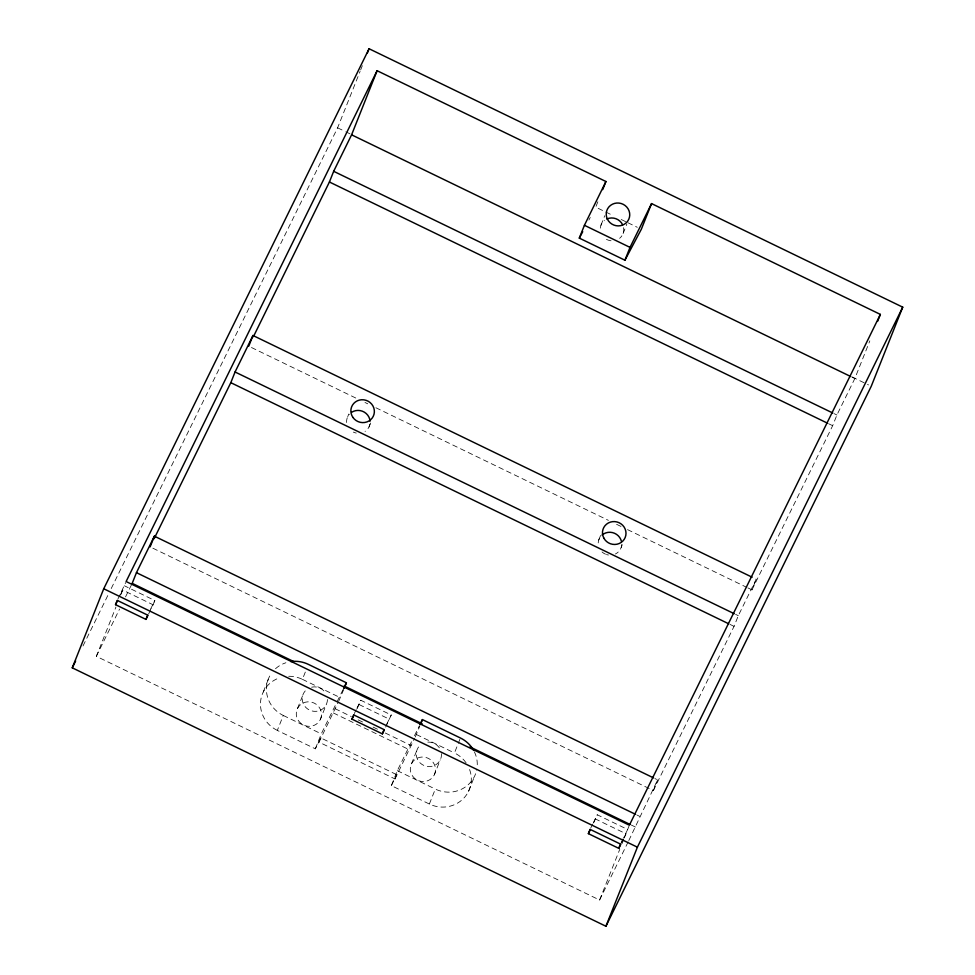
<?xml version="1.0" encoding="UTF-8"?>
<svg xmlns="http://www.w3.org/2000/svg" width="975" height="975" viewBox="0 0 975 975"><rect width="100%" height="100%" fill="white"/><g stroke="black" fill="none" stroke-linecap="round" stroke-linejoin="round"><path stroke-width="0.73" stroke-dasharray="4.88 3.66" d="M628.144 841.912L599.588 900.023L96.342 656.321L115.976 606.986M121.022 594.299L122.704 590.07L153.112 604.793L151.162 608.778M117.89 599.064L125.69 582.587M111.223 588.547L337.606 127.822L360.092 71.346M360.653 69.932L362.334 65.691M153.112 604.793L154.818 600.527L124.41 585.792M347.722 416.703L348.782 414.034M263.274 691.994L269.222 677.028M369.001 427.013L370.597 423.004M320.714 737.88L319.008 742.146L395.033 778.964L396.727 774.686L320.714 737.88L315.339 748.824L277.327 730.409L283.274 715.455A29.567 28.446 21.7 0 1 271.513 673.189M288.71 676.272A29.567 28.446 21.7 0 1 302.421 679.331L305.675 671.178M297.473 708.557L303.432 693.591M320.288 719.599A12.675 12.188 21.7 0 0 307.832 701.842A12.675 12.188 21.7 0 0 298.521 720.793A12.675 12.188 21.7 0 0 320.288 719.599L326.235 704.632M315.339 748.824L321.287 733.858L336.485 702.938M319.008 742.146L338.045 702.609M338.642 701.391L343.688 689.581M357.167 708.533L360.835 700.282L391.243 715.004L384.979 728.569M597.87 201.752L595.725 207.151L613.165 215.597M600.941 225.274L604.732 215.743M469.597 769.543A29.567 28.446 21.7 0 1 461.699 800.17A29.567 28.446 21.7 0 1 429.366 804.034L391.353 785.631L397.312 770.677L411.84 741.098M395.033 778.964L414.668 738.197M415.265 736.978L419.701 726.387M411.511 763.766L417.458 748.812M623.098 233.549L626.888 224.018M434.314 774.82A12.675 12.188 21.7 0 0 421.87 757.051A12.675 12.188 21.7 0 0 412.547 776.015A12.675 12.188 21.7 0 0 434.314 774.82L440.261 759.854M429.366 804.034L435.313 789.08A29.567 28.446 21.7 0 0 476.812 769.372M466.087 762.816A29.567 28.446 21.7 0 0 454.46 752.956L457.714 744.79M458.25 743.438L459.871 739.355M468.524 791.383L474.472 776.417M598.76 539.992L600.88 534.641M621.209 547.426L622.269 544.745M593.592 823.022L597.248 814.771L627.656 829.493L623.744 837.452M599.588 900.023L619.783 849.274M622.026 843.631L623.707 839.402M624.268 837.988L625.962 833.759L595.554 819.037M627.656 829.493L628.936 826.288M628.802 840.56L657.625 779.866L654.895 778.55M152.868 548.194L653.372 790.554L657.625 779.866M653.372 790.554L734.053 626.364L738.307 615.676L756.234 579.199L753.504 577.87M747.886 587.888L751.981 589.875L756.234 579.199M751.981 589.875L832.662 425.685L836.916 415.009L854.843 378.519L869.822 340.884M83.009 645.962L108.542 594.007M120.096 595.384L122.704 590.07M96.342 656.321L119.584 609.034M125.556 596.871L132.198 583.355M150.248 609.814L154.818 600.527M148.553 614.079L150.503 610.106M337.143 701.598L343.09 689.496M354.315 713.554L356.265 709.568M356.923 708.24L360.835 700.282M386.673 724.291L391.243 715.004M414.485 735.723L419.104 726.314M391.353 785.631L396.727 774.686M590.728 828.031L592.69 824.058M593.336 822.729L597.248 814.771M621.136 842.753L623.098 838.78M621.392 843.046L623.354 839.073M624 837.744L625.962 833.759M588.888 220.058L590.253 217.474M621.209 219.497L626.572 222.093M627.924 222.751L637.309 227.297M337.606 127.822L344.455 131.137M345.82 131.808L349.928 133.794M852.113 376.972L868.53 384.918M852.113 377.191L854.843 378.519M834.186 413.68L836.916 415.009M828.555 423.698L832.662 425.685M251.465 347.514L356.765 398.507M364.979 402.48L367.709 403.796M375.911 407.769L608.388 520.345M616.602 524.318L622.074 526.975M627.534 529.62L746.509 587.23M735.577 614.36L738.307 615.676M729.958 624.378L734.053 626.364M636.967 815.039L639.697 816.355M631.349 825.057L635.444 827.044M359.129 704.559L389.537 719.282M302.421 679.331L340.433 697.734M416.459 734.553L454.46 752.956M335.059 708.679L351.341 716.576M358.13 719.855L363.565 722.487M373.072 727.094L378.495 729.714M385.283 733.005L411.072 745.497M333.352 712.957L409.378 749.775M283.274 715.455L321.287 733.858M397.312 770.677L435.313 789.08M441.431 753.638A12.675 12.188 21.7 0 1 423.991 765.509A12.675 12.188 21.7 0 1 420.81 744.705M427.818 742.097A12.675 12.188 21.7 0 1 440.31 749.495M474.362 751.798A29.567 28.446 21.7 0 1 477.055 767.91M327.442 699.489A12.675 12.188 21.7 0 1 309.453 710.056A12.675 12.188 21.7 0 1 306.772 689.483M311.622 687.18A12.675 12.188 21.7 0 1 325.199 692.396M275.486 668.74A29.567 28.446 21.7 0 1 285.894 662.744M277.327 730.409A29.567 28.446 21.7 0 1 260.496 702.743A29.567 28.446 21.7 0 1 279.935 677.698M623.598 227.65A11.822 11.383 21.7 0 1 619.637 238.327M611.057 240.776A11.822 11.383 21.7 0 1 603.744 237.327M600.295 228.174A11.822 11.383 21.7 0 1 604.415 220.484M369.939 424.186A11.822 11.383 21.7 0 1 365.064 431.425M356.265 433.058A11.822 11.383 21.7 0 1 353.34 432.071M346.637 422.504A11.822 11.383 21.7 0 1 349.379 414.241M621.745 544.489A11.822 11.383 21.7 0 1 615.432 553.983M608.461 555.007A11.822 11.383 21.7 0 1 606.462 554.531M605.499 554.166A11.822 11.383 21.7 0 1 602.038 551.935M598.223 542.917A11.822 11.383 21.7 0 1 600.052 537.31"/><path stroke-width="1.46" d="M72.272 667.838L103.74 588.754L369.074 48.75L902.728 307.162L871.26 386.246L605.926 926.25L72.272 667.838L75.623 661.001M115.537 604.671L117.244 600.393L147.652 615.115L145.945 619.393L115.537 604.671L117.488 600.685M653.53 777.879L154.379 536.177L136.451 572.666L132.198 583.355L293.572 661.489M150.126 546.865L154.379 536.177M154.123 538.724L230.807 382.675L235.06 371.987L252.988 335.497L752.139 577.212M248.735 346.186L252.988 335.497M367.392 52.991L369.074 48.75M253.402 336.692L329.416 181.996L333.669 171.308L351.597 134.818L377.106 70.712L605.926 181.508L602.708 189.613M344.224 688.216L346.393 682.78L308.38 664.377A29.567 28.446 21.7 0 0 290.855 661.598M351.963 719.148L353.657 714.87L384.065 729.605L382.371 733.87L351.963 719.148L353.913 715.175M877.585 321.372L880.364 314.401L651.544 203.592L641.331 229.247L624.926 260.203L579.308 238.119L584.415 225.298L605.926 181.508M420.786 723.669L422.407 719.587L460.419 737.99A29.567 28.446 21.7 0 1 473.655 750.445M624.926 260.203L630.021 247.382L651.544 203.592M588.376 833.637L590.082 829.359L620.49 844.082L618.784 848.36L588.376 833.637L590.338 829.652M605.926 926.25L637.394 847.178L902.728 307.162M377.106 70.712L126.116 581.527L629.362 825.216L880.364 314.401M145.945 619.393L147.895 615.408M343.748 688.155L346.393 682.78M382.371 733.87L384.321 729.897M419.762 724.961L422.407 719.587M618.784 848.36L620.746 844.374M579.308 238.119L582.733 231.672M584.415 225.298L630.021 247.382M351.597 134.818L850.736 376.533M333.669 171.308L832.808 413.022M329.416 181.996L827.19 423.04M235.06 371.987L734.199 613.689M230.807 382.675L728.581 623.72M136.451 572.666L635.602 814.369M344.163 685.998L422.114 723.743M469.974 746.923L629.972 824.399M103.74 588.754L637.394 847.178M606.998 218.936A11.822 11.383 21.7 0 1 622.659 224.786M351.658 412.291A11.822 11.383 21.7 0 1 370.086 421.212M602.026 535.08A11.822 11.383 21.7 0 1 621.465 541.515M607.34 219.058A11.822 11.383 21.7 0 0 627.656 221.203A11.822 11.383 21.7 0 0 618.942 203.068A11.822 11.383 21.7 0 0 607.34 219.058M603.805 538.042A11.822 11.383 21.7 0 0 624.171 539.407A11.822 11.383 21.7 0 0 614.737 521.601A11.822 11.383 21.7 0 0 603.805 538.042M352.95 417.446A11.822 11.383 21.7 0 0 373.254 416.325A11.822 11.383 21.7 0 0 361.64 399.75A11.822 11.383 21.7 0 0 352.95 417.446"/></g></svg>
